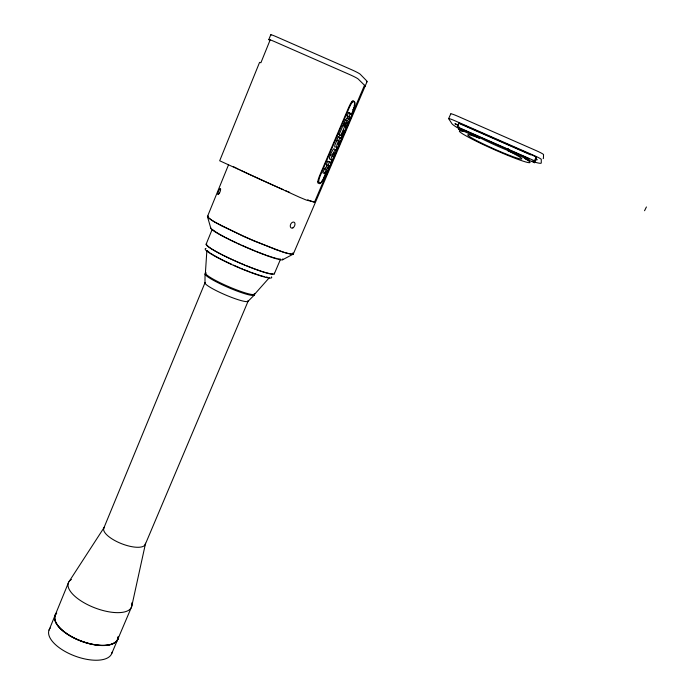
<?xml version="1.0" encoding="UTF-8"?>
<svg xmlns="http://www.w3.org/2000/svg" width="695" height="695" viewBox="0 0 695 695"><rect width="100%" height="100%" fill="white"/><g stroke="black" fill="none" stroke-linecap="round" stroke-linejoin="round"><path stroke-width="1.04" d="M204.982 282.891L205.042 273.986M205.39 273.144L206.849 250.843M282.683 259.713L293.108 254.196L292.977 253.145M326.433 166.739L326.815 164.854L326.303 164.628L327.736 161.249L329.473 162.031L328.031 165.401L328.553 165.627L328.162 167.521L326.311 169.441L324.539 173.585L322.81 172.803L324.574 168.668L326.433 166.739L328.162 167.521M325.373 171.769L325.025 173.481L326.737 174.254L328.631 169.823L329.343 165.983L330.125 166.322L331.558 162.986L327.736 161.249M326.737 174.254L327.632 169.988L324.539 173.585M347.3 126.169L348.299 121.642L345.293 125.013L343.538 124.24L345.337 120.018L347.135 118.254L347.57 116.247L347.1 115.9L348.569 112.46L352.217 114.684L350.758 118.089L350.045 117.559L349.238 121.651L347.3 126.169L345.571 125.395L345.962 123.58M345.293 125.013L347.092 120.791L348.881 119.027L349.324 117.021L347.1 115.9M131.781 606.153L145.403 543.985M228.542 164.767L207.449 216.571L210.872 228.412M330.881 155.367L331.176 154.49M207.466 216.762L211.706 220.28L221.653 225.892L253.953 240.965L283.864 252.381L291.865 254.309L293.307 254.022L292.916 253.067M269.043 39.867A8.027 0.599 24.9 0 1 274.299 41.492L349.681 74.582A8.019 0.608 24.6 0 1 358.168 78.987L364.501 85.242L314.505 202.141L306.313 200.064L299.545 197.258L219.69 160.771L259.565 62.385L260.903 62.732L270.19 39.85M268.809 39.58L270.746 34.802M332.575 154.533L332.775 154.047M206.102 244.266L212.227 229.307M49.032 630.113L55.001 615.535M55.061 615.388L68.371 582.897M103.833 528.035L205.025 282.7M145.246 544.463L248.106 301.196M111.704 653.587L117.829 639.2M117.889 639.053L131.529 606.996M274.299 273.856L280.285 259.808M340.02 137.349L337.049 144.473L336.467 147.783C339.82 147.8 340.046 140.433 342.001 138.557L338.274 136.576L334.816 145.307L334.729 147.01L335.815 146.958M339.073 134.691L343.061 125.361L346.753 127.463L342.87 136.524L339.073 134.691L341.271 135.751L343.79 129.861L344.173 130.121L341.914 135.412L342.314 135.664M336.927 141.085L337.284 140.251M340.828 135.473L344.807 126.142M348.855 116.673L350.323 113.233M324.026 177.017L325.303 174.019M326.137 173.411L324.86 176.391A7.654 1.494 -66.8 0 1 320.473 182.898L319.048 182.403A7.706 1.512 -66.8 0 1 320.647 174.784L349.177 107.907A7.923 1.529 -67.5 0 1 353.538 101.618L354.763 102.643A7.871 1.512 -67.5 0 1 352.886 110.844L351.192 114.814M328.257 168.451L329.534 165.471M330.803 162.491L332.08 159.511M335.902 150.572L337.179 147.592M341.002 138.653L344.572 130.382L342.453 136.272L342.87 136.524M345.667 127.724L346.518 125.743M349.064 119.783L349.915 117.794M340.116 141.667L338.152 144.638L339.021 141.024L340.116 141.667L338.378 140.894M293.333 253.953L367.021 81.732M448.649 118.628L450.786 113.832M508.436 148.626L507.567 150.511L529.017 159.946L528.86 158.651L457.519 127.298L458.952 123.006L536.219 156.922L536.305 158.938L534.542 162.7L524.378 158.251A38.781 2.789 24 0 1 499.401 151.875L498.332 151.414A38.781 2.789 24 0 1 459.551 131.511L459.456 131.364A38.781 2.789 24 0 1 463.556 131.511L458.865 129.426L459.43 127.098M457.944 126.342L458.952 123.006M534.542 162.7L534.42 160.762L536.219 156.922M644.552 210.733L646.42 206.954M219.412 193.114L219.429 193.097A3.127 0.99 -69.1 0 0 220.358 190.812L220.367 190.786A3.171 0.912 -69 0 0 220.593 189.092L220.593 189.092A3.127 0.808 -68.8 0 0 220.393 188.545A3.162 0.721 -68.7 0 0 219.941 188.736A3.145 0.617 -68.5 0 0 218.873 190.569L218.864 190.595A3.154 0.521 -68.4 0 0 218.491 191.507L218.482 191.533A3.145 0.617 -68.5 0 0 217.9 193.757A3.162 0.721 -68.7 0 0 218.013 194.383M208.187 216.154L207.458 216.701L208.413 217.917L214.894 222.2L243.597 236.439L276.567 249.913L287.443 253.423L293.047 254.222M68.97 581.715L104.076 527.592M207.484 216.449L208.048 216.171M254.561 294.315L269.269 277.757M343.538 124.24L345.346 122.216M247.985 301.361L254.205 295.149M330.568 159.39C327.119 159.928 331.932 151.71 332.896 149.807A5.491 1.069 -67 0 1 333.739 148.782L334.677 149.216M292.882 227.864L292.908 227.856A3.188 1.972 -64.8 0 0 294.871 223.234L294.862 223.199A3.145 2.024 -64.7 0 0 294.185 222.304A3.188 2.128 -64.6 0 0 293.186 222.105L293.116 222.113A3.188 2.198 -64.5 0 0 291.709 222.834A3.18 2.267 -64.4 0 0 290.302 226.136A3.188 2.198 -64.5 0 0 290.797 227.569L290.849 227.621A3.188 2.128 -64.6 0 0 292.908 227.882M537.009 159.824L535.697 159.407M314.375 202.106L314.062 202.019A47.338 1.625 24 0 1 311.812 201.289M458.379 125.482L454.904 123.727L458.387 124.987M460.047 123.84L463.322 125.274M464.312 125.708L530.65 154.829M457.232 126.838L534.42 160.762M532.118 161.075L533.96 161.874A48.998 3.692 24 0 0 541.266 162.977L541.283 159.372A8.149 0.634 23.9 0 0 533.777 155.376L455.407 120.982A8.062 0.625 24.2 0 0 448.675 118.723L451.941 123.71A48.998 3.692 24 0 0 460.099 129.287M458.578 128.983L479.62 138.244A29.598 2.128 24 0 0 467.744 134.995L467.787 135.082A29.598 2.128 24 0 0 495.561 149.564A29.598 2.128 24 0 0 521.815 158.912L521.815 158.912A29.598 2.128 24 0 0 507.724 150.589L507.567 150.511M350.471 113.911L352.217 114.684M347.57 116.247L349.324 117.021M347.135 118.254L348.881 119.027M345.337 120.018L347.092 120.791M329.838 162.213L331.558 162.986M326.303 164.628L328.553 165.627M324.574 168.668L326.311 169.441M535.515 158.877L537.053 159.746M338.274 136.576L340.272 137.784M343.061 125.361L345.015 126.69M348.569 112.46L349.837 113.433M364.501 85.242L364.632 85.372A48.459 3.527 24.7 0 1 364.493 86.519M118.28 636.907A33.569 14.838 20.6 0 1 81.61 641.363A33.569 14.838 20.6 0 1 55.904 613.885M56.208 613.503A33.569 14.838 20.6 0 1 56.538 613.138M112.086 652.205A33.464 15.229 20.4 0 1 73.948 655.654A33.464 15.229 20.4 0 1 50.257 628.019M117.698 639.07A33.395 14.76 20.6 0 1 114.51 642.745M114.023 643.031A33.395 14.76 20.6 0 1 112.981 643.561M112.416 643.805A33.395 14.76 20.6 0 1 80.255 640.677A33.395 14.76 20.6 0 1 55.513 621.495M55.313 620.948A33.395 14.76 20.6 0 1 55.826 614.267M56.391 613.494A33.395 14.76 20.6 0 1 56.721 613.138M118.15 636.785A33.395 14.76 20.6 0 1 117.846 638.627M118.341 636.759A33.569 14.83 20.6 0 1 81.68 641.216A33.569 14.83 20.6 0 1 55.965 613.737M56.269 613.355A33.569 14.83 20.6 0 1 56.599 612.99M131.694 602.921A33.803 13.935 20.9 0 1 94.494 607.734A33.803 13.935 20.9 0 1 71.42 579.448M254.639 293.655A26.81 3.397 23.3 0 1 228.29 286.496A26.81 3.397 23.3 0 1 205.981 272.579M145.472 543.212A22.283 7.992 21.4 0 1 121.399 543.629A22.283 7.992 21.4 0 1 104.589 526.984M248.019 300.622A23.439 3.154 23.2 0 1 225.632 294.993A23.439 3.154 23.2 0 1 205.364 282.413M271.467 276.836A36.209 3.918 23.4 0 1 236.856 266.837A36.209 3.918 23.4 0 1 205.989 248.463M254.005 294.02A26.801 3.423 23.3 0 1 229.863 288.182A26.801 3.423 23.3 0 1 205.346 273.535M205.477 273.474A26.801 3.423 23.3 0 1 206.015 273.361M272.718 273.813A36.244 3.779 23.5 0 1 269.382 273.474M268.861 273.361A36.244 3.779 23.5 0 1 264.387 272.179M263.648 271.954A36.244 3.779 23.5 0 1 262.084 271.467M261.268 271.198A36.244 3.779 23.5 0 1 245.813 265.447M244.753 265.012A36.244 3.779 23.5 0 1 223.938 255.612M223.008 255.152A36.244 3.779 23.5 0 1 221.201 254.231M220.332 253.779A36.244 3.779 23.5 0 1 213.53 250.026M212.913 249.653A36.244 3.779 23.5 0 1 211.21 248.593M210.707 248.254A36.244 3.779 23.5 0 1 207.023 245.048M274.212 273.161A37.174 3.875 23.5 0 1 238.646 262.545A37.174 3.875 23.5 0 1 206.684 243.858M267.393 277.227A34.35 3.718 23.4 0 1 266.063 277.001M264.482 276.653A34.35 3.718 23.4 0 1 260.608 275.594M259.878 275.368A34.35 3.718 23.4 0 1 258.349 274.89M257.55 274.629A34.35 3.718 23.4 0 1 250.53 272.145M249.583 271.788A34.35 3.718 23.4 0 1 243.702 269.478M242.685 269.061A34.35 3.718 23.4 0 1 240.661 268.227M239.645 267.792A34.35 3.718 23.4 0 1 233.537 265.142M231.531 264.239A34.35 3.718 23.4 0 1 224.798 261.059M223.894 260.608A34.35 3.718 23.4 0 1 222.113 259.721M221.253 259.287A34.35 3.718 23.4 0 1 220.411 258.853M219.585 258.427A34.35 3.718 23.4 0 1 214.408 255.595M213.765 255.213A34.35 3.718 23.4 0 1 213.148 254.848M212.557 254.492A34.35 3.718 23.4 0 1 211.992 254.144M211.462 253.805A34.35 3.718 23.4 0 1 210.95 253.475M210.02 252.85A34.35 3.718 23.4 0 1 208.847 251.99M208.213 251.477A34.35 3.718 23.4 0 1 207.944 251.234M207.501 250.791A34.35 3.718 23.4 0 1 207.327 250.591M270.981 35.106A8.036 0.634 25 0 1 276.245 36.687L351.722 69.769A8.027 0.643 24.7 0 1 360.201 74.217L366.604 80.768A48.502 3.736 24.8 0 1 366.647 81.949M450.812 113.937A8.071 0.669 24.2 0 1 457.571 116.161L536.027 150.554A8.158 0.678 23.9 0 1 543.533 154.585L543.438 158.278A49.041 3.909 24 0 1 543.143 158.634M510.182 151.388A29.624 2.233 24 0 1 509.461 151.102M508.723 150.815A29.624 2.233 24 0 1 479.767 137.723M352.139 101.479A7.871 1.529 -67.5 0 1 352.313 101.8M318.102 181.743A7.654 1.512 -66.8 0 1 317.945 181.743M323.835 177.46A7.81 1.529 -66.8 0 1 323.531 178.129M323.123 178.98A7.81 1.529 -66.8 0 1 322.801 179.605M322.384 180.387A7.81 1.529 -66.8 0 1 322.176 180.752M321.967 181.108A7.81 1.529 -66.8 0 1 319.544 183.645L318.084 183.15A7.862 1.546 -66.8 0 1 319.709 175.383L348.812 107.134A8.088 1.564 -67.5 0 1 353.269 100.714L354.519 101.765A8.027 1.546 -67.5 0 1 354.719 103.181M354.467 104.658A8.027 1.546 -67.5 0 1 354.094 106.057M353.677 107.377A8.027 1.546 -67.5 0 1 353.434 108.055M352.895 109.445A8.027 1.546 -67.5 0 1 352.704 109.914M311.238 201.09A47.338 1.625 24 0 1 309.97 200.62M308.545 200.09A47.338 1.625 24 0 1 307.772 199.795M289.693 192.393A47.338 1.625 24 0 1 288.399 191.837M287.087 191.273A47.338 1.625 24 0 1 285.758 190.708M283.047 189.535A47.338 1.625 24 0 1 278.904 187.737M277.505 187.12A47.338 1.625 24 0 1 262.05 180.231L259.322 178.989A47.338 1.625 24 0 1 243.467 171.587L242.433 171.092A47.338 1.625 24 0 1 240.461 170.127M239.523 169.676A47.338 1.625 24 0 1 238.62 169.233M237.76 168.798A47.338 1.625 24 0 1 236.144 167.99M235.388 167.608A47.338 1.625 24 0 1 234.675 167.243M233.998 166.887A47.338 1.625 24 0 1 233.364 166.557M280.467 259.07A37.417 3.379 23.6 0 1 278.504 258.887M277.088 258.592A37.417 3.379 23.6 0 1 275.394 258.158M274.768 257.984A37.417 3.379 23.6 0 1 273.43 257.593M272.718 257.376A37.417 3.379 23.6 0 1 271.224 256.898M270.433 256.646A37.417 3.379 23.6 0 1 267.036 255.482M266.133 255.161A37.417 3.379 23.6 0 1 265.212 254.822M264.265 254.474A37.417 3.379 23.6 0 1 259.287 252.58M258.245 252.172A37.417 3.379 23.6 0 1 256.125 251.329M255.056 250.904A37.417 3.379 23.6 0 1 241.799 245.239M240.705 244.753A37.417 3.379 23.6 0 1 237.455 243.267M236.387 242.772A37.417 3.379 23.6 0 1 231.253 240.322M230.271 239.844A37.417 3.379 23.6 0 1 228.368 238.898M227.439 238.437A37.417 3.379 23.6 0 1 225.658 237.525M224.798 237.073A37.417 3.379 23.6 0 1 217.622 233.086M217.066 232.747A37.417 3.379 23.6 0 1 215.572 231.783M215.146 231.487A37.417 3.379 23.6 0 1 214.746 231.209M214.381 230.94A37.417 3.379 23.6 0 1 213.747 230.445M213.052 229.802A37.417 3.379 23.6 0 1 212.887 229.611M219.385 193.062A3.127 0.808 -68.8 0 1 218.039 194.322M282.735 258.896A39.285 3.545 23.6 0 1 247.707 248.028A39.285 3.545 23.6 0 1 210.906 228.056M336.415 149.998C333.974 162.969 326.789 164.168 334.634 150.58A5.491 1.06 -67 0 1 335.477 149.564L336.415 149.998M332.54 156.505C334.712 159.563 336.171 146.463 332.54 156.505"/></g></svg>
